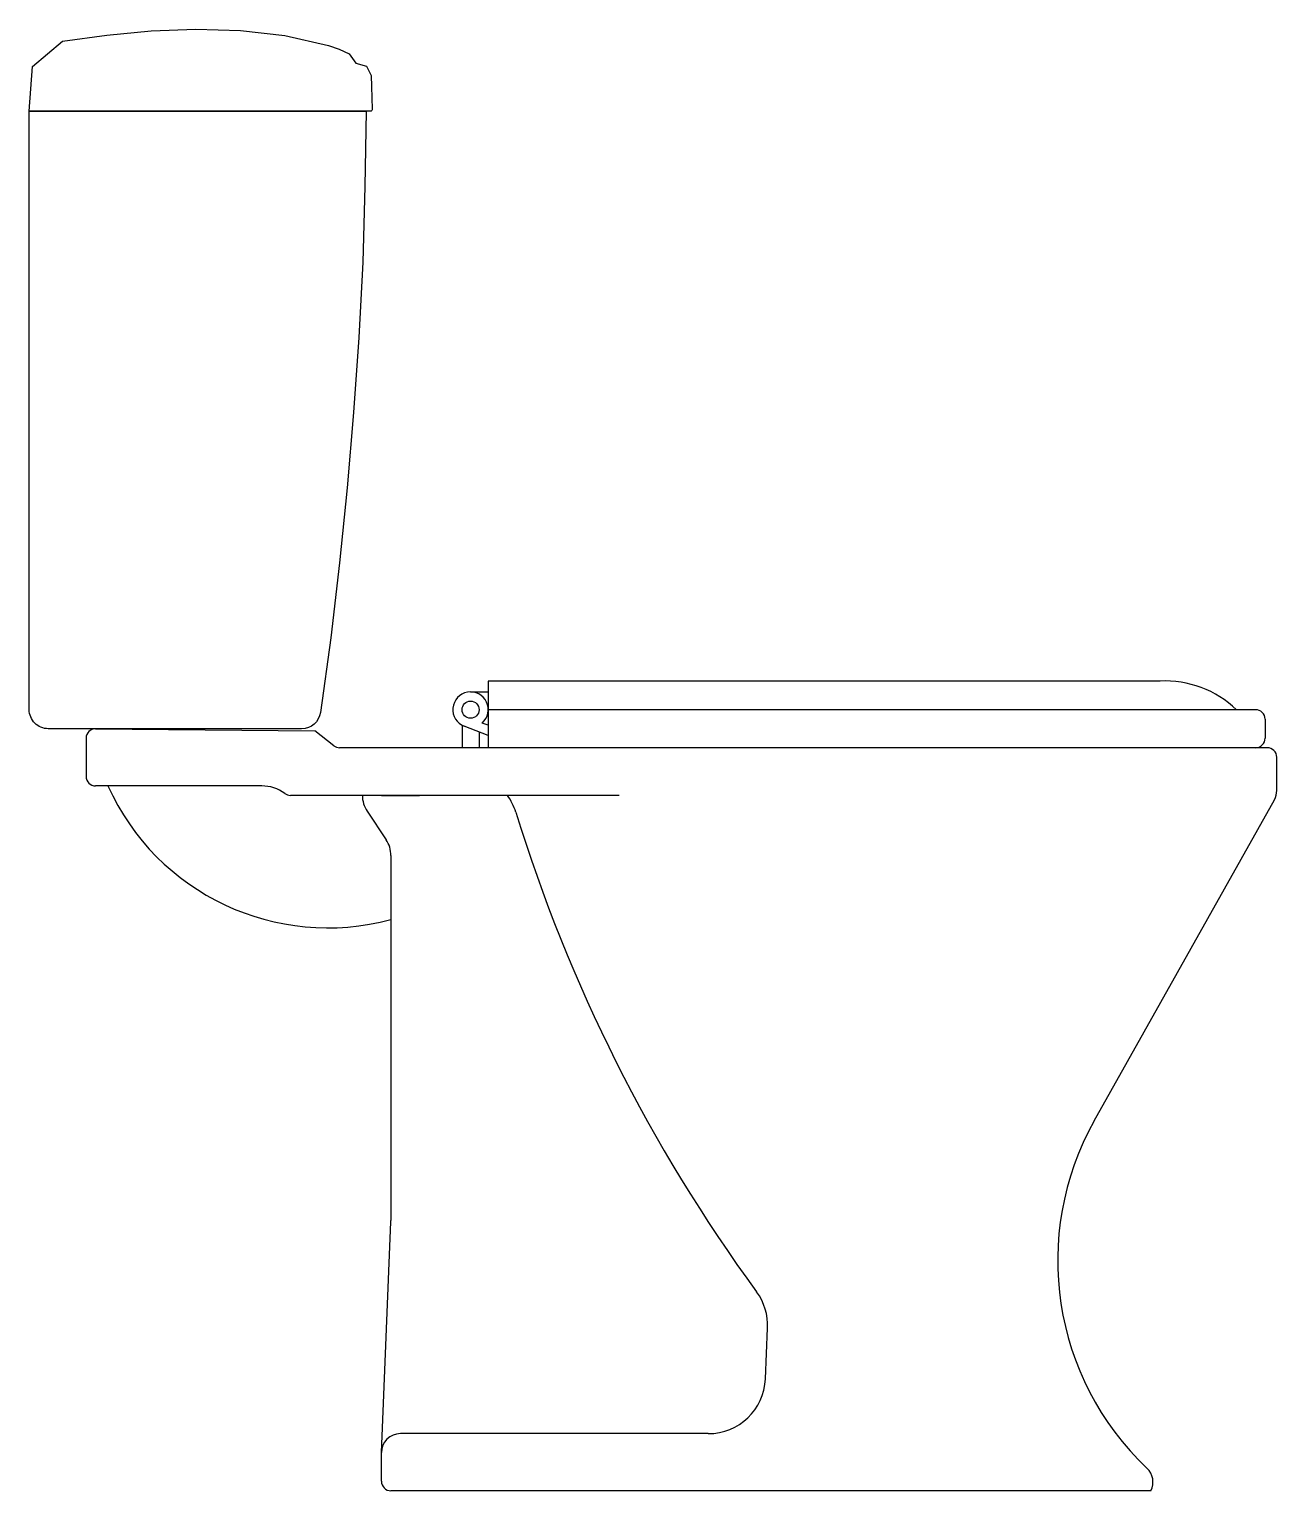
# Model space of a CAD drawing. Header units: millimetres. Extents: x -3005.963 to -3005.309, y 2962.226 to 2962.994.
import ezdxf

# ---------------------------------------------------------------- set-up
doc = ezdxf.new("R2010")
doc.units = ezdxf.units.MM
doc.header["$LTSCALE"] = 10
doc.layers.add('banheiro_louças', color=2, linetype='Continuous')

msp = doc.modelspace()

# ---------------------------------------------------------------- linework, layer by layer
at = {"layer": 'banheiro_louças'}
for p, q in [((-3005.72248, 2962.65136), (-3005.72248, 2962.61636)), ((-3005.36987, 2962.65136), (-3005.72248, 2962.65136)), ((-3005.73179, 2962.64567), (-3005.72248, 2962.64567)), ((-3005.31973, 2962.63636), (-3005.72248, 2962.63636)), ((-3005.9286, 2962.62636), (-3005.8136, 2962.62529)), ((-3005.8036, 2962.61743), (-3005.8136, 2962.62529)), ((-3005.73628, 2962.6282), (-3005.73628, 2962.61636)), ((-3005.72248, 2962.62286), (-3005.7351, 2962.62766)), ((-3005.7273, 2962.62469), (-3005.7273, 2962.61636)), ((-3005.72248, 2962.62814), (-3005.7257, 2962.62932)), ((-3005.31473, 2962.63136), (-3005.31473, 2962.62136)), ((-3005.9336, 2962.62136), (-3005.9336, 2962.60136)), ((-3005.3136, 2962.61636), (-3005.80051, 2962.61636)), ((-3005.3086, 2962.59397), (-3005.3086, 2962.61136)), ((-3005.84134, 2962.59636), (-3005.9286, 2962.59636)), ((-3005.65383, 2962.59136), (-3005.82634, 2962.59136)), ((-3005.7786, 2962.59136), (-3005.7586, 2962.59136)), ((-3005.40443, 2962.42055), (-3005.30988, 2962.58908)), ((-3005.78609, 2962.58304), (-3005.77612, 2962.5681)), ((-3005.7736, 2962.55978), (-3005.7736, 2962.36817)), ((-3005.7786, 2962.24636), (-3005.77362, 2962.36751)), ((-3005.57704, 2962.28504), (-3005.57587, 2962.31175)), ((-3005.60702, 2962.25636), (-3005.7686, 2962.25636)), ((-3005.7786, 2962.23136), (-3005.7786, 2962.24636)), ((-3005.37473, 2962.22636), (-3005.7736, 2962.22636))]:
    msp.add_line(p, q, dxfattribs=at)
for points in [[(-3005.96346, 2962.9505), (-3005.96173, 2962.97388), (-3005.94595, 2962.98728), (-3005.92272, 2962.99043), (-3005.89938, 2962.99273), (-3005.87595, 2962.99353), (-3005.85251, 2962.9929), (-3005.82921, 2962.99031), (-3005.80639, 2962.98497), (-3005.80077, 2962.9831), (-3005.79546, 2962.98058), (-3005.79202, 2962.97579), (-3005.78649, 2962.97419), (-3005.78403, 2962.96929), (-3005.7838, 2962.96338), (-3005.78363, 2962.95746), (-3005.78341, 2962.95154, -0.427316), (-3005.78441, 2962.9505)], [(-3005.96346, 2962.63636), (-3005.96346, 2962.9505), (-3005.78658, 2962.9505), (-3005.78721, 2962.91091), (-3005.78838, 2962.87133), (-3005.79044, 2962.8318), (-3005.79323, 2962.7923), (-3005.79658, 2962.75285), (-3005.80052, 2962.71345), (-3005.80517, 2962.67414), (-3005.8106, 2962.63492, -0.372464), (-3005.82049, 2962.62636), (-3005.95346, 2962.62636, -0.414214)]]:
    msp.add_lwpolyline(points, format="xyb", close=True, dxfattribs=at)
msp.add_circle((-3005.73179, 2962.63636), 0.00449, dxfattribs=at)
for centre, radius, start, end in [((-3005.36716, 2962.5974), 0.05402, 46.14429, 92.8776), ((-3005.73179, 2962.63636), 0.00931, 310.91138, 249.17492), ((-3005.31973, 2962.63136), 0.005, 0, 90), ((-3005.9286, 2962.62136), 0.005, 90, 180), ((-3005.80051, 2962.62136), 0.005, 231.82729, 270), ((-3005.31973, 2962.62136), 0.005, 270, 0), ((-3005.3136, 2962.61136), 0.005, 0, 90), ((-3005.9286, 2962.60136), 0.005, 180, 270), ((-3005.80683, 2962.64832), 0.12649, 204.25522, 285.22714), ((-3005.84134, 2962.57636), 0.02, 53.1301, 90), ((-3005.3186, 2962.59397), 0.01, 330.70864, 0), ((-3005.82634, 2962.59636), 0.005, 233.1301, 270), ((-3005.7736, 2962.59136), 0.015, 180, 213.69007), ((-3005.73673, 2962.57374), 0.03, 17.12083, 35.95778), ((-3004.89573, 2962.8328), 0.84999, 197.12083, 216.20043), ((-3005.7886, 2962.55978), 0.015, 0, 33.69007), ((-3005.2736, 2962.34716), 0.15, 150.70864, 226.56746), ((-3005.7886, 2962.36817), 0.015, 357.48818, 0), ((-3005.60584, 2962.31307), 0.03, 357.48818, 36.20043), ((-3005.60702, 2962.28636), 0.03, 270, 357.48818), ((-3005.7686, 2962.24636), 0.01, 90, 180), ((-3005.3836, 2962.23097), 0.01, 332.54387, 46.56746), ((-3005.7736, 2962.23136), 0.005, 180, 270)]:
    msp.add_arc(centre, radius, start, end, dxfattribs=at)

doc.saveas('drawing.dxf')
